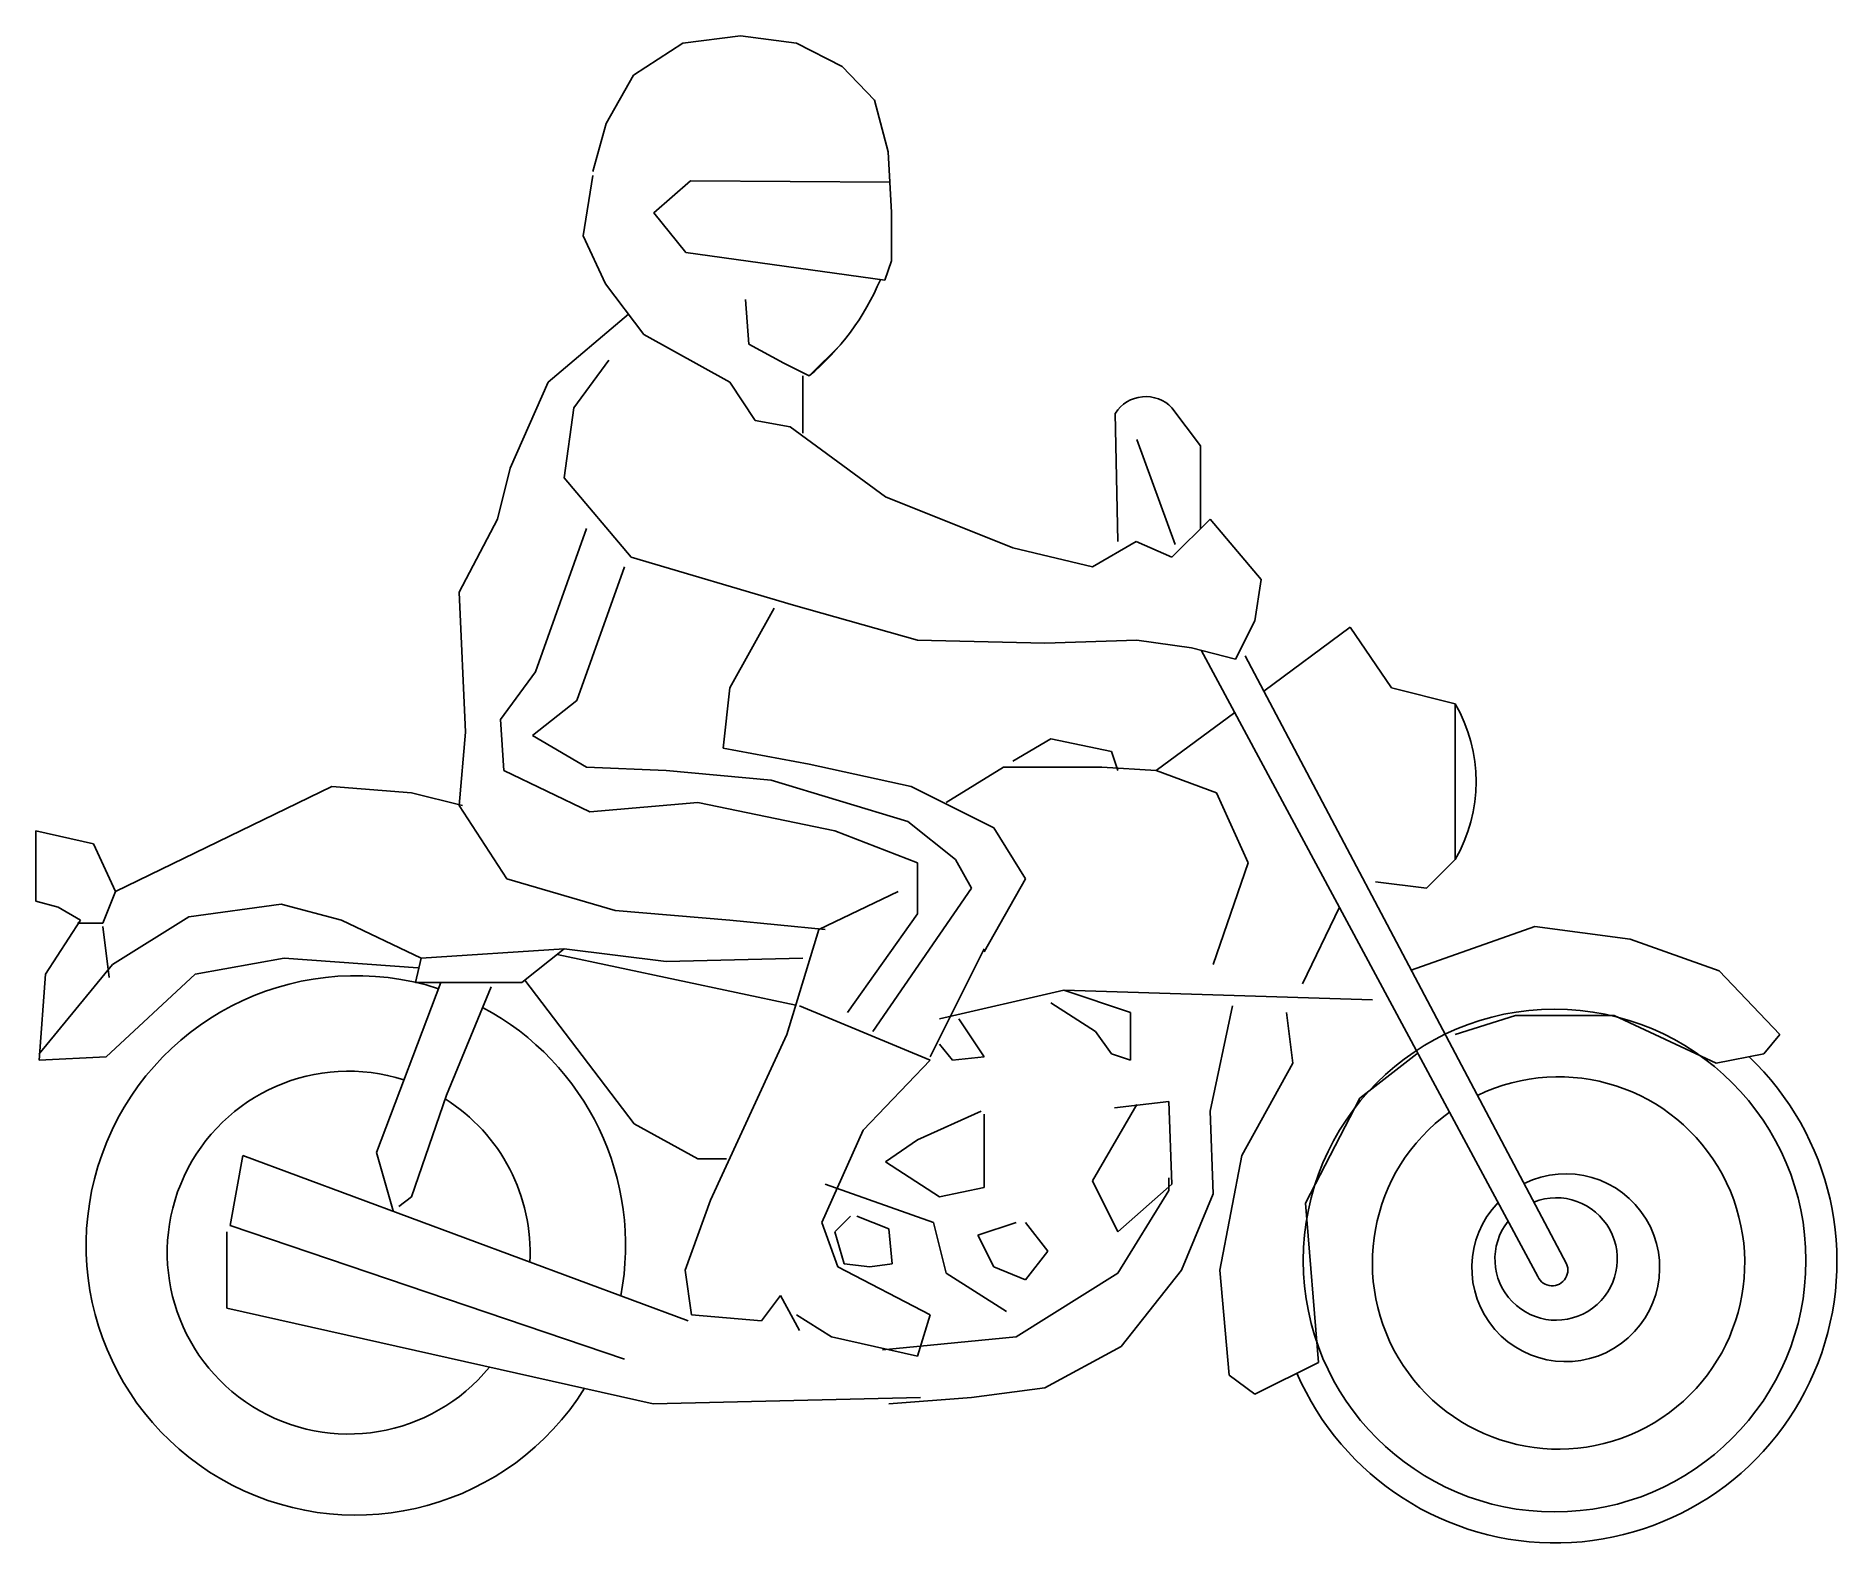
# Model space of a CAD drawing. Header units: millimetres. Extents: x -3212.11 to -3210.48, y 1773.02 to 1774.38.
import ezdxf

# ---------------------------------------------------------------- set-up
doc = ezdxf.new("R2010")
doc.units = ezdxf.units.MM
doc.header["$LTSCALE"] = 10
doc.layers.add('Veículos', color=2, linetype='Continuous')

msp = doc.modelspace()

# ---------------------------------------------------------------- linework, layer by layer
at = {"layer": 'Veículos'}
for p, q in [((-3211.4699, 1774.3832), (-3211.5222, 1774.3767)), ((-3211.4192, 1774.3767), (-3211.4699, 1774.3832)), ((-3211.5222, 1774.3767), (-3211.5668, 1774.3477)), ((-3211.3778, 1774.3557), (-3211.4192, 1774.3767)), ((-3211.5668, 1774.3477), (-3211.5914, 1774.3041)), ((-3211.3486, 1774.3251), (-3211.3778, 1774.3557)), ((-3211.3363, 1774.2783), (-3211.3486, 1774.3251)), ((-3211.5914, 1774.3041), (-3211.6036, 1774.2605)), ((-3211.3332, 1774.2234), (-3211.3363, 1774.2783)), ((-3211.6036, 1774.257), (-3211.6122, 1774.2023)), ((-3211.3332, 1774.1798), (-3211.3332, 1774.2234)), ((-3211.6122, 1774.2023), (-3211.592, 1774.159)), ((-3211.3393, 1774.1621), (-3211.3332, 1774.1798)), ((-3211.592, 1774.159), (-3211.5575, 1774.113)), ((-3211.4653, 1774.1446), (-3211.4625, 1774.1043)), ((-3211.5713, 1774.1314), (-3211.6439, 1774.0698)), ((-3211.5575, 1774.113), (-3211.4797, 1774.0698)), ((-3211.4625, 1774.1043), (-3211.4308, 1774.087)), ((-3211.4077, 1774.0755), (-3211.3789, 1774.1043)), ((-3211.5892, 1774.0899), (-3211.6209, 1774.0467)), ((-3211.4308, 1774.087), (-3211.4077, 1774.0755)), ((-3211.4135, 1774.0755), (-3211.4135, 1774.0237)), ((-3211.6439, 1774.0698), (-3211.6785, 1773.992)), ((-3211.4797, 1774.0698), (-3211.4567, 1774.0352)), ((-3211.6209, 1774.0467), (-3211.6295, 1773.9834)), ((-3211.1307, 1774.0419), (-3211.1284, 1773.9258)), ((-3211.0794, 1774.0467), (-3211.0535, 1774.0122)), ((-3211.4567, 1774.0352), (-3211.425, 1774.0294)), ((-3211.425, 1774.0294), (-3211.3386, 1773.9661)), ((-3211.1111, 1774.0179), (-3211.0765, 1773.9229)), ((-3211.0535, 1774.0122), (-3211.0535, 1773.9373)), ((-3211.6785, 1773.992), (-3211.69, 1773.9459)), ((-3211.6295, 1773.9834), (-3211.569, 1773.9114)), ((-3211.3386, 1773.9661), (-3211.2234, 1773.92)), ((-3211.69, 1773.9459), (-3211.7245, 1773.8797)), ((-3211.0794, 1773.9114), (-3211.0449, 1773.9459)), ((-3211.0449, 1773.9459), (-3210.9988, 1773.8912)), ((-3211.6093, 1773.9373), (-3211.6554, 1773.8077)), ((-3211.1119, 1773.9258), (-3211.1514, 1773.9027)), ((-3211.0794, 1773.9114), (-3211.1119, 1773.9258)), ((-3211.569, 1773.9114), (-3211.4221, 1773.8682)), ((-3211.2234, 1773.92), (-3211.1514, 1773.9027)), ((-3211.618, 1773.7818), (-3211.5748, 1773.9027)), ((-3210.9988, 1773.8912), (-3211.0045, 1773.8538)), ((-3211.7245, 1773.8797), (-3211.7188, 1773.753)), ((-3211.4797, 1773.7933), (-3211.4394, 1773.8653)), ((-3211.4221, 1773.8682), (-3211.3098, 1773.8365)), ((-3211.0045, 1773.8538), (-3211.0218, 1773.8192)), ((-3210.9964, 1773.7903), (-3210.9181, 1773.848)), ((-3210.9181, 1773.848), (-3210.8807, 1773.7933)), ((-3211.3098, 1773.8365), (-3211.1946, 1773.8336)), ((-3211.1946, 1773.8336), (-3211.1111, 1773.8365)), ((-3211.1111, 1773.8365), (-3211.0618, 1773.8295)), ((-3211.0618, 1773.8295), (-3211.0218, 1773.8192)), ((-3211.0529, 1773.8272), (-3210.7482, 1773.2605)), ((-3211.0132, 1773.8221), (-3210.7223, 1773.272)), ((-3211.6554, 1773.8077), (-3211.6871, 1773.7645)), ((-3211.6583, 1773.7501), (-3211.618, 1773.7818)), ((-3211.4855, 1773.7386), (-3211.4797, 1773.7933)), ((-3210.8807, 1773.7933), (-3210.8231, 1773.7789)), ((-3210.8231, 1773.7789), (-3210.8231, 1773.6378)), ((-3211.6871, 1773.7645), (-3211.6842, 1773.7184)), ((-3211.0938, 1773.7184), (-3211.0226, 1773.7709)), ((-3211.7188, 1773.753), (-3211.7245, 1773.6867)), ((-3211.6093, 1773.7213), (-3211.6583, 1773.7501)), ((-3211.2234, 1773.727), (-3211.1889, 1773.7472)), ((-3211.1889, 1773.7472), (-3211.1341, 1773.7357)), ((-3211.4077, 1773.7242), (-3211.4855, 1773.7386)), ((-3211.1341, 1773.7357), (-3211.1284, 1773.7184)), ((-3211.6842, 1773.7184), (-3211.6064, 1773.681)), ((-3211.5373, 1773.7184), (-3211.6093, 1773.7213)), ((-3211.4423, 1773.7098), (-3211.5373, 1773.7184)), ((-3211.3156, 1773.704), (-3211.4077, 1773.7242)), ((-3211.232, 1773.7213), (-3211.2839, 1773.6896)), ((-3211.1428, 1773.7213), (-3211.232, 1773.7213)), ((-3211.0938, 1773.7184), (-3211.1428, 1773.7213)), ((-3211.0391, 1773.6982), (-3211.0938, 1773.7184)), ((-3212.0355, 1773.6088), (-3211.8397, 1773.704)), ((-3211.8397, 1773.704), (-3211.7677, 1773.6982)), ((-3211.7677, 1773.6982), (-3211.7217, 1773.6867)), ((-3211.3185, 1773.6723), (-3211.4423, 1773.7098)), ((-3211.2407, 1773.6666), (-3211.3156, 1773.704)), ((-3211.0103, 1773.6349), (-3211.0391, 1773.6982)), ((-3211.7245, 1773.6867), (-3211.6813, 1773.6205)), ((-3211.6064, 1773.681), (-3211.5085, 1773.6896)), ((-3211.5085, 1773.6896), (-3211.3847, 1773.6637)), ((-3212.1076, 1773.6003), (-3212.1076, 1773.6637)), ((-3212.1076, 1773.6637), (-3212.0557, 1773.6522)), ((-3211.3847, 1773.6637), (-3211.3098, 1773.6349)), ((-3211.2753, 1773.6378), (-3211.3185, 1773.6723)), ((-3211.2119, 1773.6205), (-3211.2407, 1773.6666)), ((-3212.0557, 1773.6522), (-3212.0356, 1773.609)), ((-3211.3098, 1773.6349), (-3211.3098, 1773.5888)), ((-3211.2609, 1773.6118), (-3211.2753, 1773.6378)), ((-3211.042, 1773.5427), (-3211.0103, 1773.6349)), ((-3210.8231, 1773.6378), (-3210.849, 1773.6118)), ((-3211.6813, 1773.6205), (-3211.5834, 1773.5917)), ((-3211.2493, 1773.5542), (-3211.2119, 1773.6205)), ((-3210.849, 1773.6118), (-3210.8951, 1773.6176)), ((-3212.0874, 1773.5946), (-3212.1076, 1773.6003)), ((-3212.0356, 1773.609), (-3212.0471, 1773.5802)), ((-3211.3271, 1773.609), (-3211.3991, 1773.5744)), ((-3211.3501, 1773.4823), (-3211.2609, 1773.6118)), ((-3212.0989, 1773.5341), (-3212.0673, 1773.583)), ((-3212.0673, 1773.583), (-3212.0874, 1773.5946)), ((-3212.0385, 1773.5427), (-3211.9693, 1773.5859)), ((-3211.9693, 1773.5859), (-3211.8858, 1773.5974)), ((-3211.8858, 1773.5974), (-3211.8311, 1773.583)), ((-3211.8311, 1773.583), (-3211.7591, 1773.5485)), ((-3211.5834, 1773.5917), (-3211.4797, 1773.583)), ((-3211.4797, 1773.583), (-3211.3933, 1773.5744)), ((-3211.3098, 1773.5888), (-3211.3732, 1773.4995)), ((-3210.9279, 1773.5946), (-3210.9613, 1773.5254)), ((-3212.0471, 1773.5802), (-3212.0701, 1773.5802)), ((-3212.0471, 1773.5773), (-3212.0413, 1773.5312)), ((-3211.3991, 1773.5744), (-3211.4279, 1773.4794)), ((-3210.8628, 1773.5378), (-3210.7511, 1773.5773)), ((-3210.7511, 1773.5773), (-3210.6647, 1773.5658)), ((-3210.6647, 1773.5658), (-3210.584, 1773.537)), ((-3211.7591, 1773.5485), (-3211.6295, 1773.5571)), ((-3211.6678, 1773.5266), (-3211.6295, 1773.5571)), ((-3211.4198, 1773.506), (-3211.6359, 1773.552)), ((-3211.6295, 1773.5571), (-3211.5373, 1773.5456)), ((-3211.2493, 1773.5571), (-3211.2983, 1773.4592)), ((-3212.1047, 1773.4621), (-3212.0385, 1773.5427)), ((-3212.1047, 1773.4563), (-3212.0989, 1773.5341)), ((-3211.9636, 1773.5341), (-3212.0442, 1773.4592)), ((-3211.8829, 1773.5485), (-3211.9636, 1773.5341)), ((-3211.762, 1773.5398), (-3211.8829, 1773.5485)), ((-3211.7591, 1773.5485), (-3211.7641, 1773.5266)), ((-3211.5373, 1773.5456), (-3211.4135, 1773.5485)), ((-3210.584, 1773.537), (-3210.5293, 1773.4794)), ((-3211.7411, 1773.5266), (-3211.7994, 1773.3728)), ((-3211.7641, 1773.5266), (-3211.6678, 1773.5266)), ((-3211.6957, 1773.5226), (-3211.7361, 1773.4246)), ((-3211.665, 1773.5288), (-3211.5661, 1773.3987)), ((-3211.1773, 1773.5197), (-3211.2897, 1773.4938)), ((-3210.898, 1773.511), (-3211.1773, 1773.5197)), ((-3211.1169, 1773.4995), (-3211.1773, 1773.5197)), ((-3211.4164, 1773.5053), (-3211.2983, 1773.4563)), ((-3211.1889, 1773.5082), (-3211.1485, 1773.4823)), ((-3211.0247, 1773.5053), (-3211.0449, 1773.4102)), ((-3211.2724, 1773.4938), (-3211.2493, 1773.4592)), ((-3211.1169, 1773.4563), (-3211.1169, 1773.4995)), ((-3210.9757, 1773.4995), (-3210.97, 1773.4534)), ((-3210.7684, 1773.4966), (-3210.8231, 1773.4794)), ((-3210.6791, 1773.4966), (-3210.7684, 1773.4966)), ((-3210.5869, 1773.4534), (-3210.6791, 1773.4966)), ((-3211.4279, 1773.4794), (-3211.497, 1773.3296)), ((-3211.2781, 1773.4563), (-3211.2897, 1773.4707)), ((-3211.1485, 1773.4823), (-3211.1341, 1773.4621)), ((-3210.5293, 1773.4794), (-3210.5437, 1773.4621)), ((-3212.0442, 1773.4592), (-3212.1047, 1773.4563)), ((-3211.2983, 1773.4563), (-3211.3588, 1773.393)), ((-3211.2493, 1773.4592), (-3211.2781, 1773.4563)), ((-3211.1341, 1773.4621), (-3211.1169, 1773.4563)), ((-3210.97, 1773.4534), (-3211.0161, 1773.3699)), ((-3210.9095, 1773.4218), (-3210.8577, 1773.4621)), ((-3210.5437, 1773.4621), (-3210.5869, 1773.4534)), ((-3211.7361, 1773.4246), (-3211.7677, 1773.3325)), ((-3211.0823, 1773.4189), (-3211.1313, 1773.4131)), ((-3211.0794, 1773.344), (-3211.0823, 1773.4189)), ((-3210.9585, 1773.3267), (-3210.9095, 1773.4218)), ((-3211.2522, 1773.4102), (-3211.3098, 1773.3843)), ((-3211.2493, 1773.3411), (-3211.2493, 1773.4074)), ((-3211.1111, 1773.416), (-3211.1514, 1773.3469)), ((-3211.0449, 1773.4102), (-3211.042, 1773.3354)), ((-3211.5661, 1773.3987), (-3211.5085, 1773.367)), ((-3211.3588, 1773.393), (-3211.3962, 1773.3094)), ((-3211.9204, 1773.3699), (-3211.9319, 1773.3066)), ((-3211.5172, 1773.2202), (-3211.9204, 1773.3699)), ((-3211.7994, 1773.3728), (-3211.7843, 1773.32)), ((-3211.3098, 1773.3843), (-3211.3386, 1773.3642)), ((-3211.0161, 1773.3699), (-3211.0362, 1773.2662)), ((-3211.5085, 1773.367), (-3211.4826, 1773.367)), ((-3211.3386, 1773.3642), (-3211.2897, 1773.3325)), ((-3211.3933, 1773.344), (-3211.2954, 1773.3094)), ((-3211.2897, 1773.3325), (-3211.2493, 1773.3411)), ((-3211.1514, 1773.3469), (-3211.1284, 1773.3008)), ((-3211.1284, 1773.3008), (-3211.0794, 1773.344)), ((-3211.1284, 1773.2634), (-3211.0823, 1773.3382)), ((-3211.0823, 1773.3382), (-3211.0823, 1773.3498)), ((-3211.7677, 1773.3325), (-3211.7793, 1773.3238)), ((-3211.497, 1773.3296), (-3211.52, 1773.2662)), ((-3211.042, 1773.3354), (-3211.0708, 1773.2662)), ((-3210.9469, 1773.1827), (-3210.9585, 1773.3267)), ((-3211.9319, 1773.3066), (-3211.5748, 1773.1856)), ((-3211.3962, 1773.3094), (-3211.3818, 1773.2691)), ((-3211.3847, 1773.3008), (-3211.3703, 1773.3152)), ((-3211.3645, 1773.3152), (-3211.3357, 1773.3037)), ((-3211.2954, 1773.3094), (-3211.2839, 1773.2634)), ((-3211.2205, 1773.3094), (-3211.2551, 1773.2979)), ((-3211.1917, 1773.2835), (-3211.2119, 1773.3094)), ((-3211.9348, 1773.3008), (-3211.9348, 1773.2317)), ((-3211.3761, 1773.272), (-3211.3847, 1773.3008)), ((-3211.3357, 1773.3037), (-3211.3328, 1773.272)), ((-3211.2551, 1773.2979), (-3211.2407, 1773.2691)), ((-3211.353, 1773.2691), (-3211.3761, 1773.272)), ((-3211.3328, 1773.272), (-3211.353, 1773.2691)), ((-3211.2119, 1773.2576), (-3211.1917, 1773.2835)), ((-3211.52, 1773.2662), (-3211.5143, 1773.2259)), ((-3211.3818, 1773.2691), (-3211.2983, 1773.2259)), ((-3211.2839, 1773.2634), (-3211.2292, 1773.2288)), ((-3211.2407, 1773.2691), (-3211.2119, 1773.2576)), ((-3211.2205, 1773.2058), (-3211.1284, 1773.2634)), ((-3211.0708, 1773.2662), (-3211.1255, 1773.1971)), ((-3211.0362, 1773.2662), (-3211.0276, 1773.1712)), ((-3211.4509, 1773.2202), (-3211.4337, 1773.2432)), ((-3211.4337, 1773.2432), (-3211.4164, 1773.2115)), ((-3211.9348, 1773.2317), (-3211.5489, 1773.1453)), ((-3211.5143, 1773.2259), (-3211.4509, 1773.2202)), ((-3211.3876, 1773.2058), (-3211.4193, 1773.2259)), ((-3211.2983, 1773.2259), (-3211.3098, 1773.1885)), ((-3211.3098, 1773.1885), (-3211.3876, 1773.2058)), ((-3211.3415, 1773.1942), (-3211.2205, 1773.2058)), ((-3211.1255, 1773.1971), (-3211.1946, 1773.1597)), ((-3211.0045, 1773.1539), (-3210.9469, 1773.1827)), ((-3211.1946, 1773.1597), (-3211.2609, 1773.151)), ((-3211.0276, 1773.1712), (-3211.0045, 1773.1539)), ((-3211.5489, 1773.1453), (-3211.3069, 1773.151)), ((-3211.2609, 1773.151), (-3211.3357, 1773.1453))]:
    msp.add_line(p, q, dxfattribs=at)
msp.add_lwpolyline([(-3211.3347, 1774.2508), (-3211.5153, 1774.2521), (-3211.5484, 1774.2231), (-3211.5193, 1774.1871), (-3211.3393, 1774.1621)], dxfattribs=at)
msp.add_circle((-3210.7331, 1773.2749), 0.2275, dxfattribs=at)
for centre, radius, start, end in [((-3211.5558, 1774.2523), 0.2306, 309.9403, 337.1104), ((-3211.1031, 1774.0239), 0.0329, 43.8916, 146.9081), ((-3210.9446, 1773.7083), 0.1405, 329.8494, 30.1506), ((-3211.8181, 1773.2886), 0.2441, 72.1351, 328.0025), ((-3211.8181, 1773.2886), 0.2441, 349.2151, 61.9586), ((-3210.7324, 1773.2742), 0.2549, 203.3786, 46.608), ((-3211.8246, 1773.2821), 0.1642, 72.2402, 320.878), ((-3210.7295, 1773.2727), 0.1685, 125.8659, 115.8221), ((-3211.8246, 1773.2821), 0.1642, 356.9889, 57.8648), ((-3210.723, 1773.2684), 0.085, 136.0497, 116.3149), ((-3210.7317, 1773.2763), 0.0554, 141.7388, 111.4001), ((-3210.7353, 1773.2662), 0.0142, 203.9596, 31.7766)]:
    msp.add_arc(centre, radius, start, end, dxfattribs=at)

doc.saveas('drawing.dxf')
